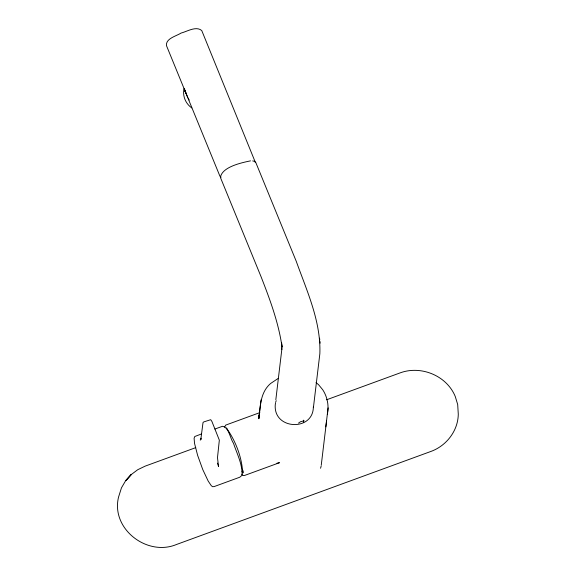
<?xml version="1.0" encoding="UTF-8"?>
<svg xmlns="http://www.w3.org/2000/svg" width="576" height="576" viewBox="0 0 576 576"><rect width="100%" height="100%" fill="white"/><g stroke="black" fill="none" stroke-linecap="round" stroke-linejoin="round"><path stroke-width="0.86" d="M255.47 162.626L201.751 30.557C196.099 25.74 187.15 31.514 181.051 33.077C176.35 36.108 165.665 38.448 166.435 45.54L219.96 176.27L221.105 177.221M303.624 422.1L303.581 420.329M281.837 349.639L281.57 342.475L282.089 347.206C278.611 322.69 269.885 299.254 260.892 276.307L220.414 177.437C221.904 166.918 241.646 162.677 250.517 160.862M313.351 406.908C313.294 431.042 275.069 430.006 275.184 406.447A19.08 18.194 6.8 0 1 275.573 402.797M327.334 414.266L327.348 414.166C329.119 405.792 327.398 396.914 322.726 389.75L318.542 384.667L316.022 382.594M261.122 399.744L258.84 418.73C260.222 406.325 260.309 392.206 270.691 383.436L278.172 378.446M275.832 399.722L281.916 348.61M313.423 407.534L319.846 353.779C321.091 321.638 306.95 291.11 296.294 261.418L255.816 162.554L254.47 161.345L252.655 160.906M321.264 465.106L326.592 420.574M328.104 407.873L325.822 426.866M184.018 88.747C182.347 95.99 185.702 103.824 191.815 107.935M201.089 438.257L200.822 439.409L203.018 422.582L203.702 421.942L210.722 419.695L211.896 421.438L219.334 440.15L217.49 457.646L218.534 466.459L217.483 463.097M259.603 412.438L258.754 418.118L259.553 414.734L259.178 415.606M224.626 427.09L225.655 425.124L259.862 412.61M200.902 439.056L200.196 440.035L200.801 439.704M298.534 423.079L300.485 421.769L304.106 420.739M243.425 472.154L242.712 473.155C241.985 457.423 235.613 440.734 226.361 427.982L226.894 428.4M201.55 433.937L194.767 436.514L194.098 438.25L194.537 443.383L197.626 455.378L202.752 469.534L208.188 481.082L211.27 485.676L212.623 486.698L214.135 486.59L239.76 477.23L241.992 475.337C242.626 464.299 236.887 453.586 233.496 443.275C230.191 438.718 228.91 427.075 222.473 426.283L214.913 429.048M195.775 447.624L145.166 466.135L137.729 469.714L131.177 474.61L125.546 480.866L121.464 487.836L118.562 497.03C110.686 528.782 147.024 556.704 176.342 544.55L431.107 451.368C446.494 445.723 458.086 430.754 458.28 414.166L457.697 404.546L455.263 396.511C446.724 375.581 420.89 365.083 399.924 372.96L326.534 399.802M243.655 471.038L241.985 471.362L242.604 471.24M276.919 463.219L279.511 462.694L244.656 475.423L243.151 475.524L241.805 474.509M188.33 98.525L189.216 100.03M187.884 97.776L184.241 88.999L186.005 93.492L184.514 89.561L184.81 90.619L184.471 88.517M303.559 420.847L303.739 421.279M303.458 420.192L303.53 420.638M319.572 338.17L319.774 339.955M319.91 341.294L320.126 343.166M321.163 465.97A33.984 32.414 6.8 0 1 320.544 468.266M275.753 402.07A19.08 18.194 6.8 0 1 276.192 400.63M125.755 480.622L131.177 474.61L125.755 480.622"/></g></svg>
